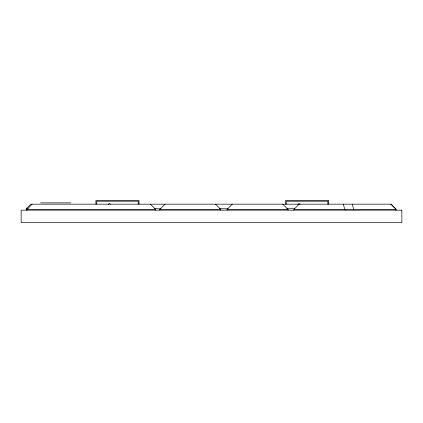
<?xml version="1.0" encoding="UTF-8"?>
<svg xmlns="http://www.w3.org/2000/svg" width="423" height="423" viewBox="0 0 423 423"><rect width="100%" height="100%" fill="white"/><g stroke="black" fill="none" stroke-linecap="round" stroke-linejoin="round"><path stroke-width="0.63" d="M26.242 210.152L26.242 208.745L30.821 204.166L391.217 204.166L395.796 208.745L395.796 210.152M26.919 210.152L26.919 209.417L32.169 204.166M159.804 210.152L159.804 209.417L165.055 204.166M227.045 210.152L227.045 209.417L232.296 204.166M293.932 210.152L293.932 209.411L299.177 204.166M40.64 202.871L70.911 202.871M26.242 208.745L28.204 208.745M154.236 208.745L160.84 208.745M219.579 208.745L228.161 208.745M286.9 208.745L294.82 208.745M293.932 209.411L396.002 209.411L396.002 210.152M26.919 209.417L155.664 209.417L155.664 210.152M159.804 209.417L220.764 209.417L220.764 210.152M227.045 209.417L288.005 209.417L288.005 210.152M390.757 204.166L396.002 209.411M282.754 204.166L288.005 209.417M215.513 204.166L220.764 209.417M150.414 204.166L155.664 209.417M352.253 204.166L353.898 210.152M343.323 204.166L344.967 210.152M328.719 204.166L328.719 200.375L285.62 200.375L285.62 204.166M327.867 204.166L327.867 201.226L286.471 201.226L286.471 204.166M139.008 204.166L139.008 200.375L95.91 200.375L95.91 204.166M138.157 204.166L138.157 201.226L96.761 201.226L96.761 204.166M297.845 204.521A1.449 1.449 0 0 1 297.951 204.362M298.215 204.092A1.449 1.449 0 0 1 298.908 203.807M299.727 203.86A1.597 1.592 0 0 1 300.208 204.092M108.135 204.521A1.449 1.449 0 0 1 109.388 203.796M109.753 203.807A1.597 1.592 0 0 1 110.498 204.092M401.85 210.152L21.15 210.152L21.15 222.625L401.85 222.625L401.85 210.152"/></g></svg>
